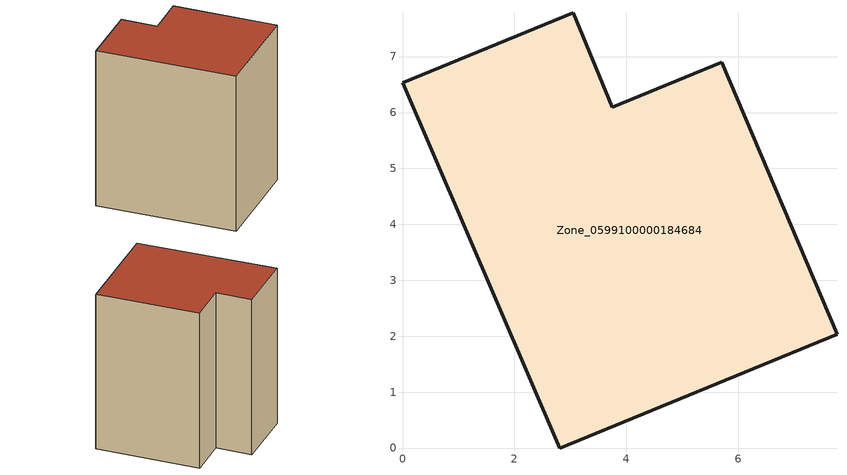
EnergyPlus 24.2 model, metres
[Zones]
Zone_0599100000184684
 floor ground (C_G): 2.81,0 0,6.53 3.05,7.78 3.75,6.09 5.71,6.9 7.77,2.04 z0
 wall outside (C_F): 2.81,0 7.77,2.04 5.71,6.9 3.75,6.09 3.05,7.78 0,6.53 2.81,0 z0:8.43
 roof outside (C_R): 0,6.53 2.81,0 7.77,2.04 5.71,6.9 3.75,6.09 3.05,7.78 z8.43
[BUILDING]
Pand.0599100000184684: North Axis=0; Terrain=City; Loads Convergence Tolerance Value=0.04; Temperature Convergence Tolerance Value=0.4; Solar Distribution=FullExterior; Maximum Number of Warmup Days=25; Minimum Number of Warmup Days=1
[Site:Location]
Rotterdam.The.Hague.AP_ZH_NLD Design_Conditions: Latitude=51.96; Longitude=4.45; Time Zone=1; Elevation=-4.5
[SITE:GROUNDTEMPERATURE:BUILDINGSURFACE]
18, 18, 18, 18, 18, 18, 18, 18, 18, 18, 18, 18
[MATERIAL] Thermal Absorptance=0.9; Solar Absorptance=0.7; Visible Absorptance=0.7
Name | Roughness | Thickness | Conductivity | Density | Specific Heat
G.TI.1975-1991 | MediumSmooth | 0.15 | 0.288461 | 540 | 1210
F.TI.1975-1991 | Rough | 0.3 | 0.230769 | 1920 | 840
R.TI.1975-1991 | MediumRough | 0.2 | 0.153846 | 1500 | 1000
[CONSTRUCTION]
C_G: G.TI.1975-1991
C_F: F.TI.1975-1991
C_R: R.TI.1975-1991
[ZONE]
Zone_0599100000184684: Type=1; Multiplier=1; Ceiling Height=Autocalculate; Volume=Autocalculate; Floor Area=autocalculate; Part of Total Floor Area=Yes
[ZONEINFILTRATION:DESIGNFLOWRATE]
Infil_Zone_0599100000184684: Zone or ZoneList or Space or SpaceList=Zone_0599100000184684; Schedule=AlwaysOn; Design Flow Rate Calculation Method=Flow/Area; Flow Rate per Floor Area=0.003; Constant Term Coefficient=1; Temperature Term Coefficient=0; Velocity Term Coefficient=0; Velocity Squared Term Coefficient=0
[HVACTEMPLATE:ZONE:IDEALLOADSAIRSYSTEM]
Zone_0599100000184684: Maximum Heating Supply Air Temperature=50; Minimum Cooling Supply Air Temperature=13; Maximum Heating Supply Air Humidity Ratio=0.0156; Minimum Cooling Supply Air Humidity Ratio=0.0077; Heating Limit=NoLimit; Cooling Limit=NoLimit; Dehumidification Control Type=ConstantSensibleHeatRatio; Cooling Sensible Heat Ratio=0.7; Dehumidification Setpoint=60; Humidification Control Type=None; Humidification Setpoint=30; Outdoor Air Method=None; Outdoor Air Flow Rate per Person=0.00944; Outdoor Air Flow Rate per Zone Floor Area=0; Outdoor Air Flow Rate per Zone=0; Demand Controlled Ventilation Type=None; Outdoor Air Economizer Type=NoEconomizer; Heat Recovery Type=None; Sensible Heat Recovery Effectiveness=0.7; Latent Heat Recovery Effectiveness=0.65
[ZONECONTROL:THERMOSTAT]
ThermostatControl_Zone_0599100000184684: Zone or ZoneList=Zone_0599100000184684; Control Type Schedule=DualSetpointControlType; Control 1=Thermostat_Zone_0599100000184684; Temperature Difference Between Cutout And Setpoint=0
[THERMOSTATSETPOINT:DUALSETPOINT]
Thermostat_Zone_0599100000184684: Heating Setpoint Temperature Schedule=HeatingSetpoint_Zone_0599100000184684; Cooling Setpoint Temperature Schedule=CoolingSetpoint_Zone_0599100000184684
[SCHEDULE:COMPACT]
HeatingSetpoint_Zone_0599100000184684: Through: 12/31, For: AllDays, Until: 24:00, 21
CoolingSetpoint_Zone_0599100000184684: Through: 12/31, For: AllDays, Until: 24:00, 24
DualSetpointControlType: Through: 12/31, For: AllDays, Until: 24:00, 4
AlwaysOn: Through: 12/31, For: AllDays, Until: 24:00, 1
